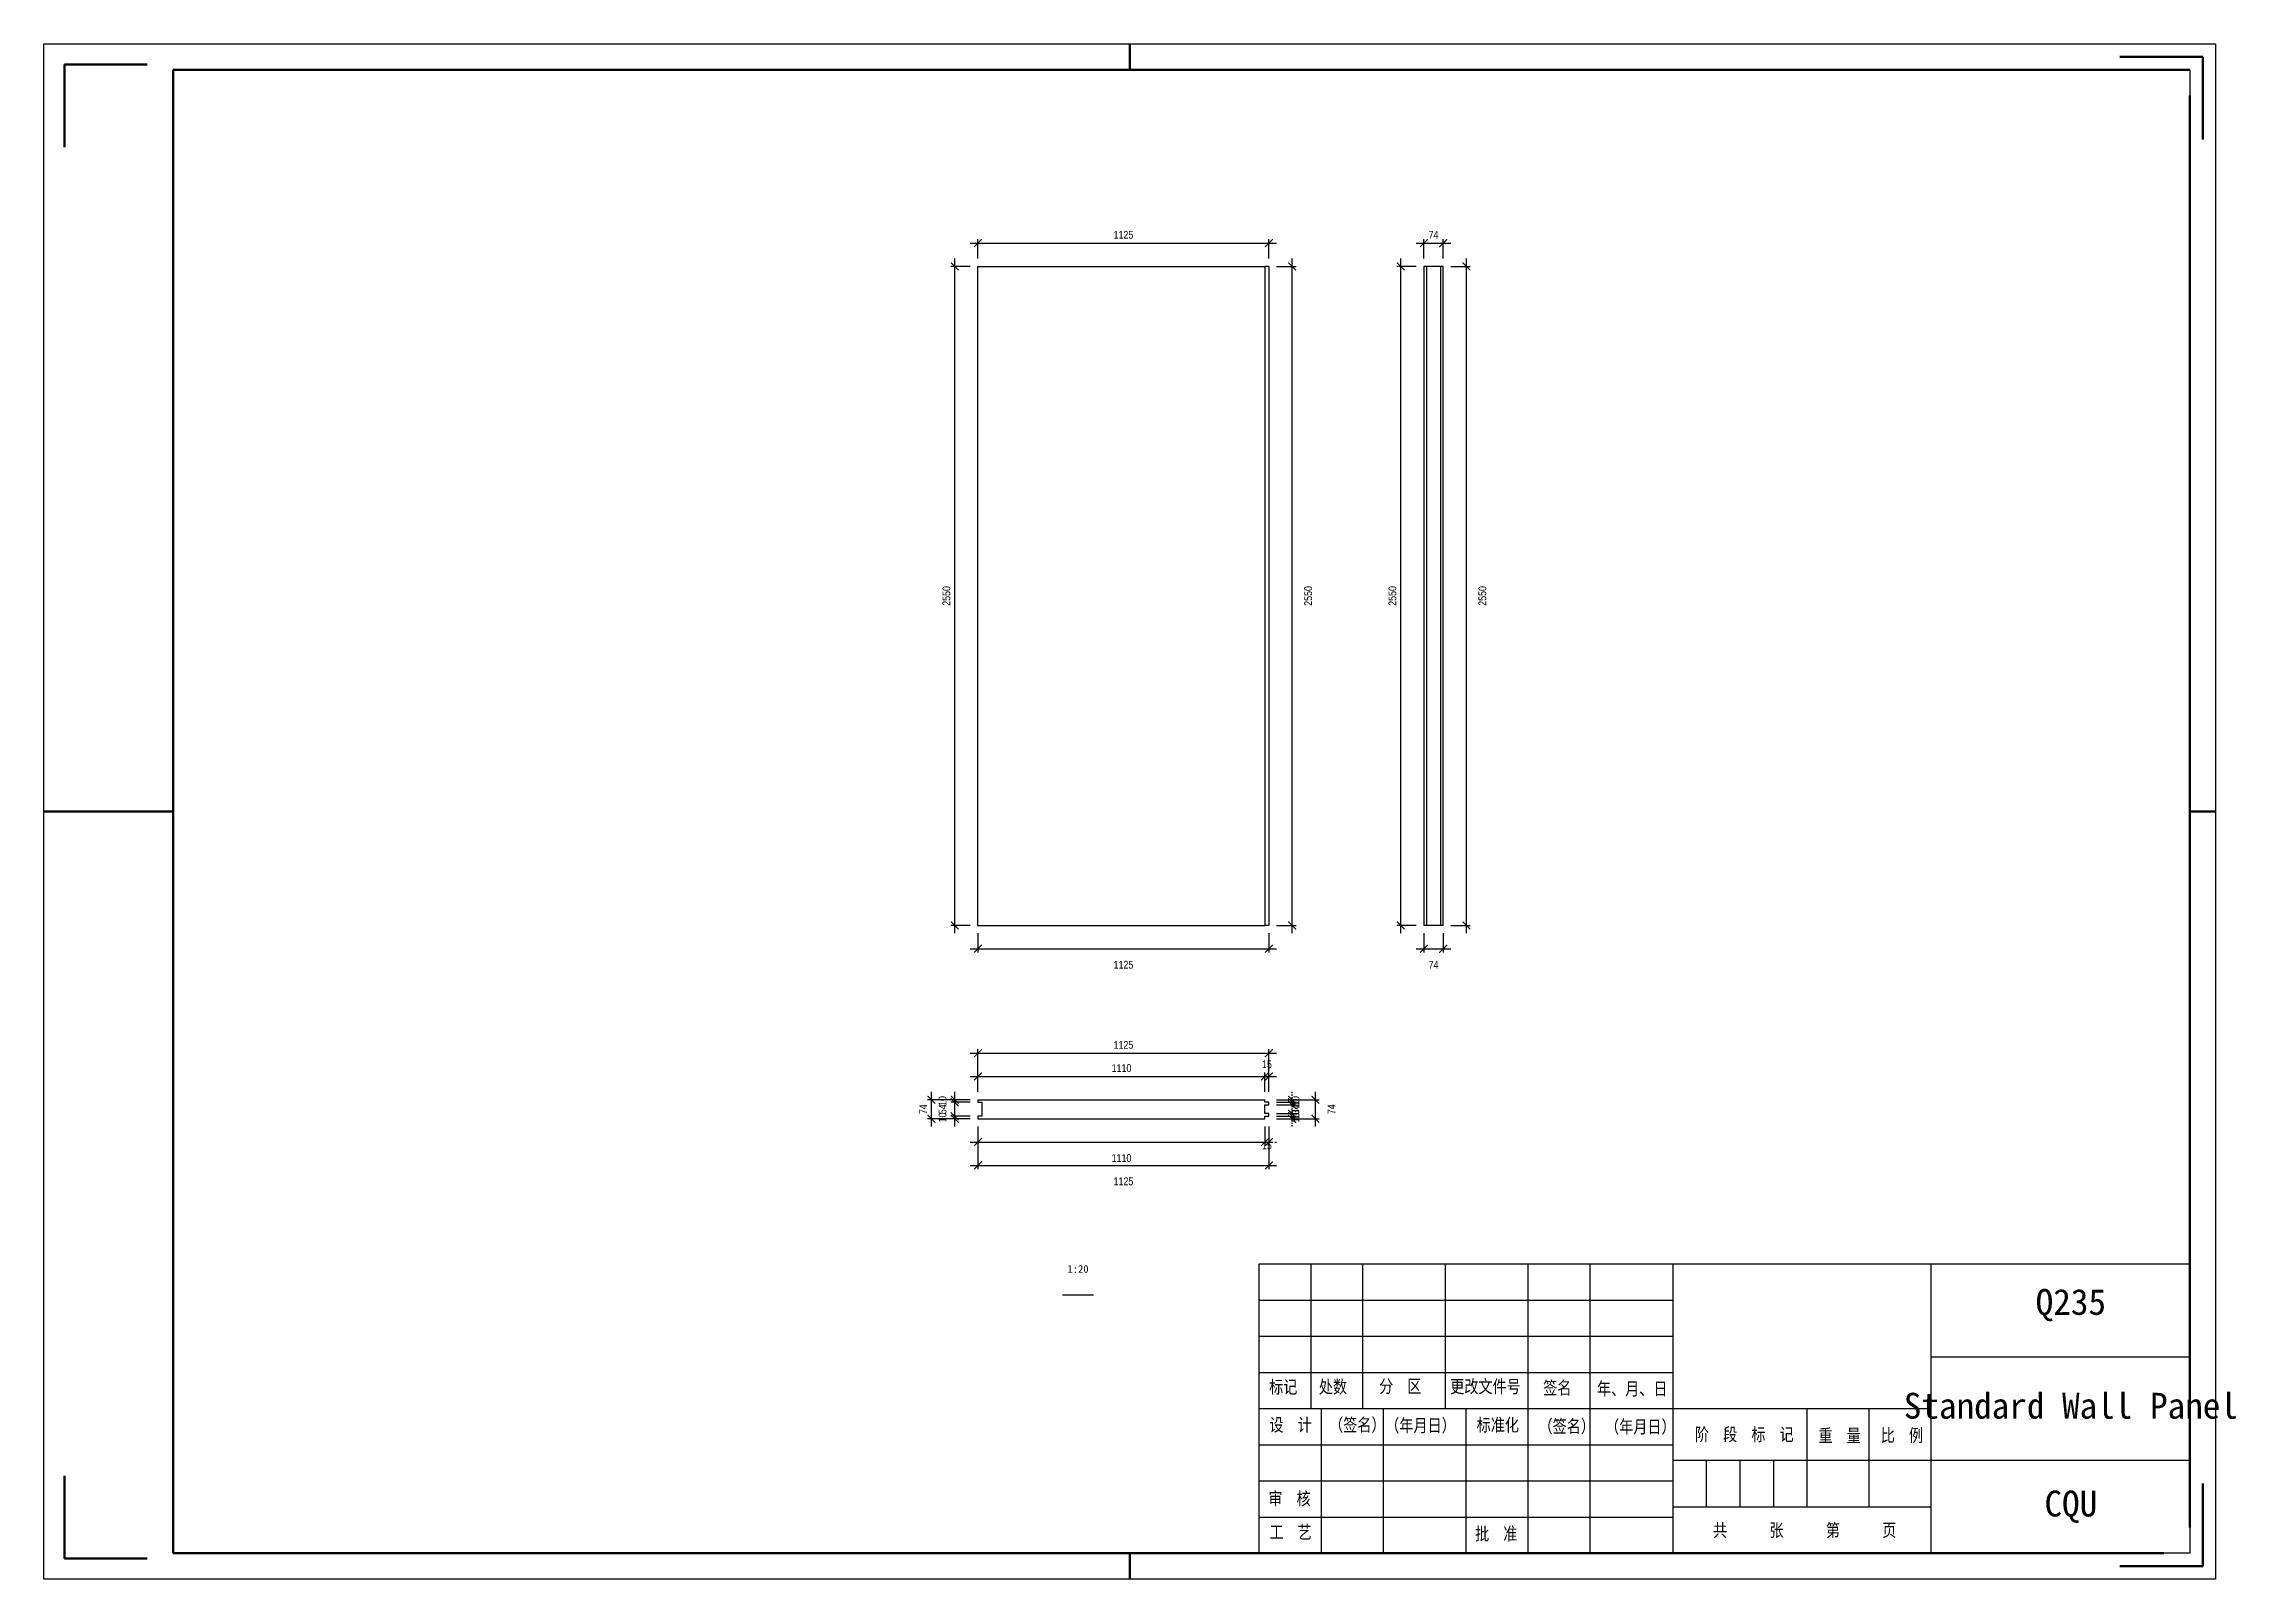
# Model space of a CAD drawing. Header units: millimetres. Extents: x 0 to 1925, y 0 to 4345.
# Drawn here: x 0 to 424, y 3670 to 3967 of the extents above; entities that cross this region are included whole.
import ezdxf

# ---------------------------------------------------------------- set-up
doc = ezdxf.new("R2010")
doc.units = ezdxf.units.MM
doc.layers.add('总内框线', color=7, linetype='Continuous', lineweight=50)
doc.layers.add('总外框线', color=7, linetype='Continuous', lineweight=30)
doc.styles.add('OpenSansCondensed-Light', font='OpenSansCondensed-Light.ttf')
doc.styles.add('陈杰（2）', font='gbenor.shx', dxfattribs={"width": 0.8, "bigfont": 'gbcbig.shx'})
doc.dimstyles.new('EZDXF', dxfattribs={"dimtxt": 0.25, "dimasz": 0.175, "dimexe": 0.375, "dimexo": 0.125, "dimgap": 0.1, "dimtad": 1, "dimlfac": 100, "dimzin": 12, "dimdsep": 46, "dimtxsty": 'OpenSansCondensed-Light', "dimblk": 'ARCHTICK', "dimcen": 2.5, "dimazin": 3, "dimtfac": 0.5, "dimtmove": 2, "dimatfit": 3, "dimarcsym": 0})

# ---------------------------------------------------------------- blocks, each defined once
blk = doc.blocks.new('_ARCHTICK')
at = {"color": 0, "linetype": 'ByBlock', "const_width": 0.15}
blk.add_lwpolyline([(-0.5, -0.5), (0.5, 0.5)], dxfattribs=at)

msp = doc.modelspace()

# ---------------------------------------------------------------- linework, layer by layer
for p, q in [((415, 3962), (415, 3777)), ((180.65401, 3796.45), (180.65401, 3923.95)), ((180.65401, 3923.95), (236.15401, 3923.95)), ((236.15401, 3923.95), (236.15401, 3796.45)), ((236.90401, 3923.95), (236.15401, 3923.95)), ((236.90401, 3923.95), (236.90401, 3796.45)), ((267.40401, 3923.95), (266.90401, 3923.95)), ((266.90401, 3923.95), (266.90401, 3796.45)), ((267.40401, 3923.95), (267.40401, 3796.45)), ((270.10401, 3923.95), (267.40401, 3923.95)), ((270.60401, 3923.95), (270.10401, 3923.95)), ((270.10401, 3923.95), (270.10401, 3796.45)), ((270.60401, 3796.45), (270.60401, 3923.95)), ((180.65401, 3796.45), (236.15401, 3796.45)), ((236.90401, 3796.45), (236.15401, 3796.45)), ((267.40401, 3796.45), (266.90401, 3796.45)), ((270.10401, 3796.45), (267.40401, 3796.45)), ((270.60401, 3796.45), (270.10401, 3796.45)), ((180.65401, 3762.75), (236.15401, 3762.75)), ((180.65401, 3762.75), (180.65401, 3762.25)), ((180.65401, 3762.25), (181.40401, 3762.25)), ((181.40401, 3762.25), (181.40401, 3759.55)), ((236.15401, 3762.25), (236.15401, 3762.75)), ((236.90401, 3762.25), (236.15401, 3762.25)), ((236.15401, 3761.75), (236.90401, 3761.75)), ((236.15401, 3760.05), (236.15401, 3761.75)), ((236.90401, 3761.75), (236.90401, 3762.25)), ((181.40401, 3759.55), (180.65401, 3759.55)), ((180.65401, 3759.55), (180.65401, 3759.05)), ((180.65401, 3759.05), (236.15401, 3759.05)), ((236.90401, 3760.05), (236.15401, 3760.05)), ((236.15401, 3759.55), (236.90401, 3759.55)), ((236.15401, 3759.05), (236.15401, 3759.55)), ((236.90401, 3759.55), (236.90401, 3760.05)), ((235, 3731), (415, 3731)), ((235, 3675), (235, 3731)), ((245, 3731), (245, 3703)), ((255, 3731), (255, 3703)), ((271, 3731), (271, 3703)), ((287, 3731), (287, 3703)), ((299, 3731), (299, 3675)), ((315, 3731), (315, 3675)), ((365, 3675), (365, 3731)), ((415, 3731), (415, 3675)), ((197, 3725), (203, 3725)), ((235, 3724), (315, 3724)), ((235, 3717), (315, 3717)), ((235, 3710), (315, 3710)), ((365, 3713), (415, 3713)), ((235, 3703), (365, 3703)), ((247, 3703), (247, 3675)), ((259, 3703), (259, 3675)), ((275, 3703), (275, 3675)), ((287, 3703), (287, 3675)), ((341, 3684), (341, 3703)), ((353, 3684), (353, 3703)), ((235, 3696), (315, 3696)), ((315, 3693), (365, 3693)), ((321.5, 3693), (321.5, 3684)), ((328, 3693), (328, 3684)), ((334.5, 3693), (334.5, 3684)), ((365, 3693), (415, 3693)), ((235, 3689), (315, 3689)), ((235, 3682), (315, 3682)), ((315, 3684), (365, 3684)), ((415, 3675), (235, 3675))]:
    msp.add_line(p, q)
at = {"layer": '总内框线'}
for p, q in [((210, 3962), (210, 3967)), ((417.5, 3964.5), (401.5, 3964.5)), ((417.5, 3964.5), (417.5, 3948.5)), ((4, 3963), (4, 3947)), ((4, 3963), (20, 3963)), ((25, 3675), (25, 3962)), ((25, 3962), (415, 3962)), ((415, 3957), (415, 3680)), ((0, 3818.5), (25, 3818.5)), ((415, 3818.5), (420, 3818.5)), ((4, 3674), (4, 3690)), ((417.5, 3672.5), (417.5, 3688.5)), ((4, 3674), (20, 3674)), ((410, 3675), (25, 3675)), ((210, 3670), (210, 3675)), ((417.5, 3672.5), (401.5, 3672.5))]:
    msp.add_line(p, q, dxfattribs=at)
at = {"layer": '总外框线'}
for p, q in [((0, 3670), (0, 3967)), ((0, 3967), (420, 3967)), ((420, 3967), (420, 3670)), ((420, 3670), (0, 3670))]:
    msp.add_line(p, q, dxfattribs=at)

# ---------------------------------------------------------------- texts
at = {"attachment_point": 5}
for s, insert, char_height in [('1:20', (200, 3730), 1.5), ('Q235', (392, 3723), 5), ('Standard Wall Panel', (392, 3703.5), 5), ('CQU', (392, 3684), 5)]:
    msp.add_mtext(s, dxfattribs=dict(at, insert=insert, char_height=char_height))
at = {"char_height": 2.5, "width": 93.0192856, "attachment_point": 1, "style": '陈杰（2）'}
for s, insert in [('{\\fSimSun|b0|i0|c134|p2;标记}', (236.95482, 3708.44053)), ('{\\fSimSun|b0|i0|c134|p2;处数}', (246.57596, 3708.45543)), ('{\\fSimSun|b0|i0|c134|p2;分\u3000区}', (258.23692, 3708.57959)), ('{\\fSimSun|b0|i0|c134|p2;更改文件号}', (271.97169, 3708.52496)), ('{\\fSimSun|b0|i0|c134|p2;签名}', (289.95608, 3708.2667)), ('{\\fSimSun|b0|i0|c134|p2;年、月、日}', (300.35064, 3708.07301)), ('{\\fSimSun|b0|i0|c134|p2;设\u3000计}', (237.01432, 3701.10007)), ('{\\fSimSun|b0|i0|c134|p2;（签名）}', (248.55629, 3701.10007)), ('{\\fSimSun|b0|i0|c134|p2;\u3000（年月日）}', (256.68156, 3700.98584)), ('{\\fSimSun|b0|i0|c134|p2;标准化}', (277.08823, 3701.08517)), ('{\\fSimSun|b0|i0|c134|p2;（签名）}', (289.05516, 3700.83685)), ('{\\fSimSun|b0|i0|c134|p2;（年月日）}', (301.923, 3700.73752)), ('{\\fSimSun|b0|i0|c134|p2;阶\u3000段\u3000标\u3000记}', (319.30395, 3699.25254)), ('{\\fSimSun|b0|i0|c134|p2;重\u3000量}', (343.18681, 3699.02408)), ('{\\fSimSun|b0|i0|c134|p2;比\u3000例}', (355.23873, 3699.09361)), ('{\\fSimSun|b0|i0|c134|p2;审\u3000核}', (236.81034, 3686.83138)), ('{\\fSimSun|b0|i0|c134|p2;工\u3000艺}', (237.01432, 3680.34515)), ('{\\fSimSun|b0|i0|c134|p2;批\u3000准}', (276.78226, 3680.0273)), ('{\\fSimSun|b0|i0|c134|p2;共\u3000\u3000\u3000张\u3000\u3000\u3000第\u3000\u3000\u3000页}', (322.79713, 3680.72757))]:
    msp.add_mtext(s, dxfattribs=dict(at, insert=insert))

# ---------------------------------------------------------------- dimensions: what is measured, and where the dimension line sits
for base, p1, p2, location, override in [((180.65401, 3928.45), (180.65401, 3923.95), (236.90401, 3923.95), (208.77901, 3930.05), {"dimtxt": 1.5, "dimasz": 1.5, "dimexe": 0.75, "dimexo": 1.5, "dimtad": 1, "dimlfac": 20, "dimblk": 'ARCHTICK', "dimsah": 0, "dimtsz": 0, "dimdle": 1.5, "dimtmove": 2}), ((266.90401, 3928.45), (266.90401, 3923.95), (270.60401, 3923.95), (268.75401, 3930.05), {"dimtxt": 1.5, "dimasz": 1.5, "dimexe": 0.75, "dimexo": 1.5, "dimtad": 1, "dimlfac": 20, "dimblk": 'ARCHTICK', "dimsah": 0, "dimtsz": 0, "dimdle": 1.5, "dimtmove": 2}), ((180.65401, 3791.95), (180.65401, 3796.45), (236.90401, 3796.45), (208.77901, 3788.85), {"dimtxt": 1.5, "dimasz": 1.5, "dimexe": 0.75, "dimexo": 1.5, "dimtad": 4, "dimlfac": 20, "dimblk": 'ARCHTICK', "dimsah": 0, "dimtsz": 0, "dimdle": 1.5, "dimtmove": 2}), ((266.90401, 3791.95), (266.90401, 3796.45), (270.60401, 3796.45), (268.75401, 3788.85), {"dimtxt": 1.5, "dimasz": 1.5, "dimexe": 0.75, "dimexo": 1.5, "dimtad": 4, "dimlfac": 20, "dimblk": 'ARCHTICK', "dimsah": 0, "dimtsz": 0, "dimdle": 1.5, "dimtmove": 2}), ((180.65401, 3771.75), (180.65401, 3762.75), (236.90401, 3762.75), (208.77901, 3773.35), {"dimtxt": 1.5, "dimasz": 1.5, "dimexe": 0.75, "dimexo": 1.5, "dimtad": 1, "dimlfac": 20, "dimblk": 'ARCHTICK', "dimsah": 0, "dimtsz": 0, "dimdle": 1.5, "dimtmove": 2}), ((180.65401, 3767.25), (180.65401, 3762.75), (236.15401, 3762.75), (208.40401, 3768.85), {"dimtxt": 1.5, "dimasz": 1.5, "dimexe": 0.75, "dimexo": 1.5, "dimtad": 1, "dimlfac": 20, "dimblk": 'ARCHTICK', "dimsah": 0, "dimtsz": 0, "dimdle": 1.5, "dimtmove": 2}), ((236.15401, 3767.25), (236.15401, 3762.75), (236.90401, 3762.75), (236.52901, 3769.6), {"dimtxt": 1.5, "dimasz": 1.5, "dimexe": 0.75, "dimexo": 1.5, "dimtad": 1, "dimlfac": 20, "dimblk": 'ARCHTICK', "dimsah": 0, "dimtsz": 0, "dimdle": 1.5, "dimtmove": 2}), ((180.65401, 3754.55), (180.65401, 3759.05), (236.15401, 3759.05), (208.40401, 3751.45), {"dimtxt": 1.5, "dimasz": 1.5, "dimexe": 0.75, "dimexo": 1.5, "dimtad": 4, "dimlfac": 20, "dimblk": 'ARCHTICK', "dimsah": 0, "dimtsz": 0, "dimdle": 1.5, "dimtmove": 2}), ((180.65401, 3750.05), (180.65401, 3759.05), (236.90401, 3759.05), (208.77901, 3746.95), {"dimtxt": 1.5, "dimasz": 1.5, "dimexe": 0.75, "dimexo": 1.5, "dimtad": 4, "dimlfac": 20, "dimblk": 'ARCHTICK', "dimsah": 0, "dimtsz": 0, "dimdle": 1.5, "dimtmove": 2}), ((236.15401, 3754.55), (236.15401, 3759.05), (236.90401, 3759.05), (236.52901, 3753.9), {"dimtxt": 1.5, "dimasz": 1.5, "dimexe": 0.75, "dimexo": 1.5, "dimtad": 4, "dimlfac": 20, "dimblk": 'ARCHTICK', "dimsah": 0, "dimtsz": 0, "dimdle": 1.5, "dimtmove": 2})]:
    msp.add_linear_dim(base=base, p1=p1, p2=p2, location=location, dimstyle='EZDXF', override=override).render()
for base, p1, p2, location, override in [((176.15401, 3796.45), (180.65401, 3796.45), (180.65401, 3923.95), (174.55401, 3860.2), {"dimtxt": 1.5, "dimasz": 1.5, "dimexe": 0.75, "dimexo": 1.5, "dimtad": 1, "dimlfac": 20, "dimblk": 'ARCHTICK', "dimsah": 0, "dimtsz": 0, "dimdle": 1.5, "dimtmove": 2}), ((241.40401, 3796.45), (236.90401, 3796.45), (236.90401, 3923.95), (244.50401, 3860.2), {"dimtxt": 1.5, "dimasz": 1.5, "dimexe": 0.75, "dimexo": 1.5, "dimtad": 4, "dimlfac": 20, "dimblk": 'ARCHTICK', "dimsah": 0, "dimtsz": 0, "dimdle": 1.5, "dimtmove": 2}), ((262.40401, 3796.45), (266.90401, 3796.45), (266.90401, 3923.95), (260.80401, 3860.2), {"dimtxt": 1.5, "dimasz": 1.5, "dimexe": 0.75, "dimexo": 1.5, "dimtad": 1, "dimlfac": 20, "dimblk": 'ARCHTICK', "dimsah": 0, "dimtsz": 0, "dimdle": 1.5, "dimtmove": 2}), ((275.10401, 3796.45), (270.60401, 3796.45), (270.60401, 3923.95), (278.20401, 3860.2), {"dimtxt": 1.5, "dimasz": 1.5, "dimexe": 0.75, "dimexo": 1.5, "dimtad": 4, "dimlfac": 20, "dimblk": 'ARCHTICK', "dimsah": 0, "dimtsz": 0, "dimdle": 1.5, "dimtmove": 2}), ((171.65401, 3759.05), (180.65401, 3759.05), (180.65401, 3762.75), (170.05401, 3760.9), {"dimtxt": 1.5, "dimasz": 1.5, "dimexe": 0.75, "dimexo": 1.5, "dimtad": 1, "dimlfac": 20, "dimblk": 'ARCHTICK', "dimsah": 0, "dimtsz": 0, "dimdle": 1.5, "dimtmove": 2}), ((176.15401, 3762.25), (180.65401, 3762.25), (180.65401, 3762.75), (173.80401, 3762.5), {"dimtxt": 1.5, "dimasz": 1.5, "dimexe": 0.75, "dimexo": 1.5, "dimtad": 1, "dimlfac": 20, "dimblk": 'ARCHTICK', "dimsah": 0, "dimtsz": 0, "dimdle": 1.5, "dimtmove": 2}), ((176.15401, 3759.55), (180.65401, 3759.55), (180.65401, 3762.25), (173.80401, 3760.9), {"dimtxt": 1.5, "dimasz": 1.5, "dimexe": 0.75, "dimexo": 1.5, "dimtad": 1, "dimlfac": 20, "dimblk": 'ARCHTICK', "dimsah": 0, "dimtsz": 0, "dimdle": 1.5, "dimtmove": 2}), ((176.15401, 3759.05), (180.65401, 3759.05), (180.65401, 3759.55), (173.80401, 3759.3), {"dimtxt": 1.5, "dimasz": 1.5, "dimexe": 0.75, "dimexo": 1.5, "dimtad": 1, "dimlfac": 20, "dimblk": 'ARCHTICK', "dimsah": 0, "dimtsz": 0, "dimdle": 1.5, "dimtmove": 2}), ((241.40401, 3762.25), (236.90401, 3762.25), (236.90401, 3762.75), (242.05401, 3762.5), {"dimtxt": 1.5, "dimasz": 1.5, "dimexe": 0.75, "dimexo": 1.5, "dimtad": 4, "dimlfac": 20, "dimblk": 'ARCHTICK', "dimsah": 0, "dimtsz": 0, "dimdle": 1.5, "dimtmove": 2}), ((245.90401, 3759.05), (236.90401, 3759.05), (236.90401, 3762.75), (249.00401, 3760.9), {"dimtxt": 1.5, "dimasz": 1.5, "dimexe": 0.75, "dimexo": 1.5, "dimtad": 4, "dimlfac": 20, "dimblk": 'ARCHTICK', "dimsah": 0, "dimtsz": 0, "dimdle": 1.5, "dimtmove": 2}), ((241.40401, 3761.75), (236.90401, 3761.75), (236.90401, 3762.25), (242.05401, 3762), {"dimtxt": 1.5, "dimasz": 1.5, "dimexe": 0.75, "dimexo": 1.5, "dimtad": 4, "dimlfac": 20, "dimblk": 'ARCHTICK', "dimsah": 0, "dimtsz": 0, "dimdle": 1.5, "dimtmove": 2}), ((241.40401, 3760.05), (236.90401, 3760.05), (236.90401, 3761.75), (242.05401, 3760.9), {"dimtxt": 1.5, "dimasz": 1.5, "dimexe": 0.75, "dimexo": 1.5, "dimtad": 4, "dimlfac": 20, "dimblk": 'ARCHTICK', "dimsah": 0, "dimtsz": 0, "dimdle": 1.5, "dimtmove": 2}), ((241.40401, 3759.55), (236.90401, 3759.55), (236.90401, 3760.05), (242.05401, 3759.8), {"dimtxt": 1.5, "dimasz": 1.5, "dimexe": 0.75, "dimexo": 1.5, "dimtad": 4, "dimlfac": 20, "dimblk": 'ARCHTICK', "dimsah": 0, "dimtsz": 0, "dimdle": 1.5, "dimtmove": 2}), ((241.40401, 3759.05), (236.90401, 3759.05), (236.90401, 3759.55), (242.05401, 3759.3), {"dimtxt": 1.5, "dimasz": 1.5, "dimexe": 0.75, "dimexo": 1.5, "dimtad": 4, "dimlfac": 20, "dimblk": 'ARCHTICK', "dimsah": 0, "dimtsz": 0, "dimdle": 1.5, "dimtmove": 2})]:
    msp.add_linear_dim(base=base, p1=p1, p2=p2, angle=90, location=location, dimstyle='EZDXF', override=override).render()

doc.saveas('drawing.dxf')
